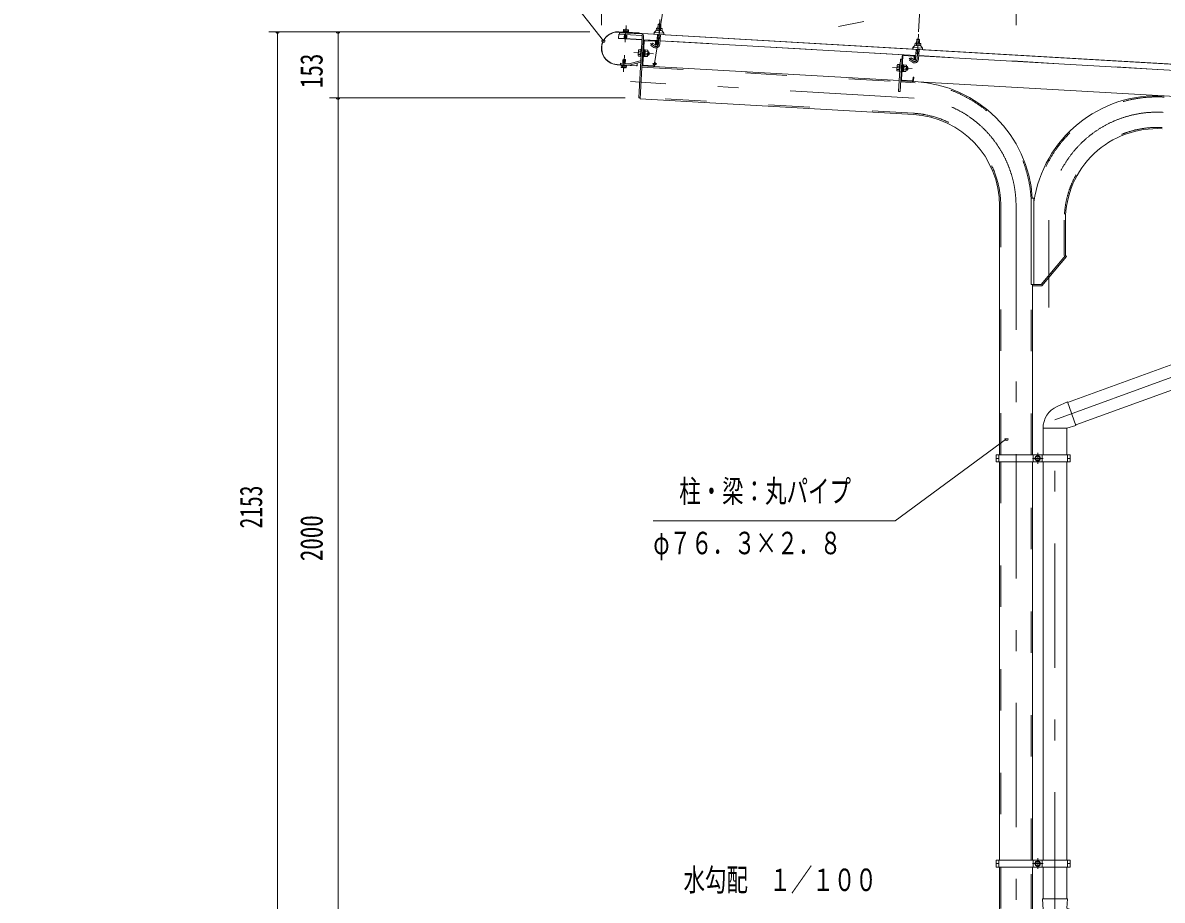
# Model space of a CAD drawing. Units: millimetres, scale not verified. Extents: x -23449 to 23452, y -10500 to 10500.
# Drawn here: x 10740 to 17336, y 949 to 6029 of the extents above; entities that cross this region are included whole.
import ezdxf
from ezdxf.enums import TextEntityAlignment as Align

# ---------------------------------------------------------------- set-up
doc = ezdxf.new("R2010")
doc.units = ezdxf.units.MM
doc.header["$LTSCALE"] = 60
doc.linetypes.add('USER2', pattern=[10, 4, -6])
doc.linetypes.add('USER3', pattern=[24, 12, -5, 2, -5])
for name, color, linetype, lineweight in [('0-6_2-0BOLD', 7, 'Continuous', 18), ('0-7_2-1HIDDEN', 3, 'USER2', 18), ('0-8_2-2CENTER', 3, 'USER3', 18), ('0-9_2-4THIN', 4, 'Continuous', 18), ('0-A_2-5DIM', 3, 'Continuous', 18)]:
    doc.layers.add(name, color=color, linetype=linetype, lineweight=lineweight)
doc.styles.add('ＭＳ ゴシック', font='')
doc.styles.get('ＭＳ ゴシック').set_extended_font_data('MS Gothic')

msp = doc.modelspace()

# ---------------------------------------------------------------- linework, layer by layer
at = {"layer": '0-6_2-0BOLD'}
for p, q in [((18141.54, 5746.35), (14191.82, 5974.09)), ((14321.75, 5956.2), (14194.97, 5963.52)), ((14224.67, 5987.63), (14224.18, 5978.91)), ((14236.89, 5943.13), (14237.9, 5961.04)), ((14238.59, 5978.09), (14239.08, 5986.82)), ((14326.46, 5950.92), (14305.94, 5595.14)), ((14313.63, 5589.44), (14334.45, 5950.46)), ((14395.15, 5971.72), (14451.31, 5968.49)), ((14411.03, 5905.18), (14414.26, 5961.26)), ((14412.87, 5937.09), (14429.72, 5936.12)), ((14415.85, 5983.21), (14416.59, 5995.99)), ((14431.11, 5960.29), (14427.88, 5904.2)), ((14432.8, 5995.06), (14432.06, 5982.27)), ((14331.8, 5904.66), (14323.82, 5905.12)), ((14329.07, 5787.63), (14336.78, 5921.41)), ((14412.18, 5925.07), (14333.24, 5929.62)), ((14338.08, 5874.38), (14334.08, 5874.61)), ((14341, 5925.17), (14399.91, 5921.77)), ((14376.77, 5897.4), (14393.06, 5886.69)), ((14403.67, 5917.55), (14402.69, 5900.58)), ((14429.02, 5924.1), (15909.69, 5838.73)), ((15892.66, 5885.38), (15904.34, 5897.38)), ((15908.55, 5818.83), (15911.78, 5874.92)), ((15913.36, 5896.86), (15914.1, 5909.65)), ((15928.62, 5873.94), (15925.39, 5817.86)), ((15930.31, 5908.71), (15929.57, 5895.93)), ((15948.82, 5882.14), (15948.35, 5874.06)), ((14229.43, 5813.83), (14228.21, 5792.87)), ((14249.66, 5791.89), (14314.82, 5809.04)), ((14304.36, 5845.64), (14316.34, 5844.95)), ((14317.43, 5863.68), (14305.44, 5864.37)), ((14335.73, 5833.69), (14340.72, 5833.41)), ((14336.56, 5848.17), (14341.85, 5852.87)), ((14342.13, 5857.87), (14336.85, 5853.16)), ((14341.31, 5843.51), (14355.79, 5842.67)), ((14356.87, 5861.4), (14342.39, 5862.24)), ((15829.32, 5818.32), (15821.33, 5818.78)), ((15834.29, 5835.06), (15826.58, 5701.28)), ((15897.42, 5835.42), (15838.51, 5838.82)), ((15890.58, 5800.35), (15874.28, 5811.05)), ((15900.2, 5814.23), (15901.18, 5831.2)), ((15927.23, 5849.77), (15910.39, 5850.75)), ((15926.54, 5837.75), (17906.38, 5723.6)), ((14180.45, 5785.61), (14293.26, 5779.11)), ((14293.33, 5780.36), (14180.52, 5786.86)), ((14212.69, 5779.75), (14212.18, 5771.03)), ((14227.1, 5778.91), (14226.59, 5770.19)), ((14316.86, 5801.3), (14251.7, 5784.15)), ((15814.14, 5693.99), (14324.61, 5779.87)), ((14332.83, 5783.4), (14391.73, 5780.01)), ((15813.86, 5758.6), (15801.87, 5759.29)), ((15802.95, 5778.03), (15814.94, 5777.33)), ((15833.14, 5745.6), (15829.15, 5745.83)), ((15834.08, 5761.82), (15839.36, 5766.53)), ((15839.65, 5771.52), (15834.37, 5766.82)), ((15835.49, 5786.28), (15840.48, 5785.99)), ((15838.28, 5747.79), (15852.76, 5746.96)), ((15853.3, 5756.33), (15838.82, 5757.16)), ((15839.9, 5775.89), (15854.38, 5775.06)), ((15860, 5755.32), (15855.01, 5755.61)), ((17810.82, 5578.85), (15822.13, 5693.53)), ((15830.34, 5697.06), (15889.25, 5693.66)), ((14305.95, 5595.14), (14313.93, 5594.68)), ((15895.7, 5498.22), (14313.63, 5589.44)), ((16593.08, 5013.56), (16578.08, 5013.56)), ((16593.08, 5013.56), (16593.08, 4513.56)), ((16394.83, 3526.83), (16394.83, 4971.62)), ((16776.33, 4681.29), (16776.33, 4886.4)), ((16585.58, 4513.56), (16585.58, 3526.83)), ((19043.16, 4504.16), (16835.64, 3700.69)), ((16783.96, 3681.88), (16783.96, 3526.83)), ((16375.58, 3506.83), (16390.83, 3506.83)), ((16390.83, 3486.83), (16390.83, 3526.83)), ((16589.58, 3526.83), (16589.58, 3486.83)), ((16642.46, 3486.83), (16642.46, 3526.83)), ((16787.96, 3526.83), (16787.96, 3486.83)), ((16787.96, 3506.83), (16803.21, 3506.83)), ((16394.83, 1180.9), (16394.83, 3486.83)), ((16585.58, 3486.83), (16585.58, 1180.9)), ((16646.46, 1180.9), (16646.46, 3486.83)), ((16783.96, 3486.83), (16783.96, 1180.9)), ((16390.83, 1160.9), (16375.58, 1160.9)), ((16390.83, 1140.9), (16390.83, 1180.9)), ((16394.83, 259.93), (16394.83, 1140.9)), ((16585.58, 1140.9), (16585.58, 259.93)), ((16589.58, 1180.9), (16589.58, 1140.9)), ((16642.46, 1140.9), (16642.46, 1180.9)), ((16646.46, 957.49), (16646.46, 1140.9)), ((16783.96, 1140.9), (16783.96, 957.49)), ((16787.96, 1180.9), (16787.96, 1140.9)), ((16803.21, 1160.9), (16787.96, 1160.9))]:
    msp.add_line(p, q, dxfattribs=at)
for points in [[(14416.34, 5997.26), (14417.56, 6018.32), (14434.4, 6017.35), (14433.19, 5996.3)], [(14434.4, 6017.35), (14431.75, 6020.32), (14420.52, 6020.96), (14417.56, 6018.32)], [(14325.26, 5930.09), (14189.73, 5937.9), (14191.22, 5963.74)], [(14191.4, 5975.55), (14307.96, 5968.83), (14308.03, 5970.08), (14190.28, 5976.86)], [(14191.68, 5971.72), (14191.89, 5975.33), (18141.61, 5747.59)], [(14194.97, 5963.52), (14195.43, 5971.51), (14322.22, 5964.19)], [(14216.97, 5979.32), (14217.47, 5988.04), (14219.72, 5989.18), (14244.18, 5987.79), (14246.29, 5986.41), (14245.79, 5977.68)], [(14222.93, 5961.91), (14221.91, 5943.98), (14224.27, 5941.34), (14234.25, 5940.78), (14236.89, 5943.13), (14221.91, 5943.98)], [(14450.84, 5960.4), (14451.31, 5968.49), (14441.08, 5981.75), (14406.83, 5983.73), (14395.15, 5971.72), (14394.68, 5963.64)], [(14440.17, 5981.81), (14440.91, 5994.59), (14438.81, 5995.96), (14410.73, 5997.59), (14408.48, 5996.46), (14407.74, 5983.67)], [(14315.81, 5835.58), (14303.82, 5836.27), (14302.25, 5839.38), (14304.07, 5870.83), (14305.98, 5873.74), (14317.96, 5873.05)], [(14322.1, 5875.3), (14318.11, 5875.53), (14315.66, 5833.1), (14319.65, 5832.87)], [(14338.08, 5874.38), (14335.63, 5831.95), (14331.64, 5832.17)], [(14340.72, 5833.41), (14342.97, 5872.34), (14337.97, 5872.63)], [(14342.93, 5871.61), (14357.41, 5870.77), (14358.98, 5867.66), (14357.16, 5836.21), (14355.25, 5833.3), (14340.77, 5834.14)], [(14376.77, 5897.4), (14386.03, 5911.5), (14402.32, 5900.8)], [(14402.69, 5900.58), (14406.68, 5900.35), (14407.66, 5917.32)], [(15904.34, 5897.38), (15938.6, 5895.41), (15948.82, 5882.14), (15892.66, 5885.38), (15892.19, 5877.3)], [(15937.68, 5895.46), (15938.42, 5908.24), (15936.32, 5909.62), (15908.24, 5911.24), (15905.99, 5910.11), (15905.25, 5897.33)], [(15913.85, 5910.92), (15915.07, 5931.98), (15931.92, 5931.01)], [(15915.07, 5931.98), (15918.03, 5934.62), (15929.27, 5933.98), (15931.92, 5931.01), (15930.7, 5909.95)], [(14213.23, 5793.74), (14214.46, 5814.71), (14217.1, 5817.06), (14227.09, 5816.48), (14229.43, 5813.83), (14214.46, 5814.71)], [(14357.49, 5841.95), (14362.48, 5841.67), (14363.63, 5861.63), (14358.64, 5861.92)], [(14362.48, 5841.67), (14366.44, 5845.2), (14367.16, 5857.67), (14363.63, 5861.63)], [(15821.33, 5818.78), (15810.54, 5631.59), (15818.53, 5631.13), (15830.3, 5835.29)], [(15874.28, 5811.05), (15883.55, 5825.16), (15899.84, 5814.46)], [(15905.18, 5830.98), (15904.2, 5814), (15900.2, 5814.24)], [(14247.64, 5783.74), (14199.78, 5786.5), (14200.24, 5794.49), (14248.1, 5791.73)], [(14231.55, 5768.64), (14207.08, 5770.07), (14204.98, 5771.45), (14205.49, 5780.18)], [(14231.55, 5768.64), (14233.8, 5769.76), (14234.31, 5778.49)], [(14297.22, 5782.64), (14297.87, 5793.87), (14296.62, 5793.94), (14295.97, 5782.71)], [(14395.96, 5783.77), (14396.93, 5800.74), (14400.93, 5800.51), (14399.95, 5783.54)], [(15815.48, 5786.7), (15803.49, 5787.39), (15801.58, 5784.48), (15799.77, 5753.04), (15801.33, 5749.92), (15813.32, 5749.24)], [(15817.17, 5746.52), (15813.17, 5746.75), (15815.62, 5789.18), (15819.61, 5788.95)], [(15833.14, 5745.6), (15835.59, 5788.03), (15831.6, 5788.26)], [(15840.48, 5785.99), (15838.23, 5747.06), (15833.24, 5747.35)], [(15852.76, 5746.96), (15854.67, 5749.87), (15856.49, 5781.32), (15854.92, 5784.43), (15840.44, 5785.26)], [(15856.15, 5775.58), (15861.15, 5775.29), (15864.68, 5771.33), (15863.96, 5758.85), (15860, 5755.32), (15861.15, 5775.29)], [(15893.47, 5697.42), (15894.45, 5714.39), (15898.44, 5714.16), (15897.46, 5697.19)], [(16578.08, 5013.56), (16578.08, 4513.56), (16635.58, 4513.56), (16776.33, 4681.29), (16782.46, 4676.15), (16639.31, 4505.56), (16585.58, 4505.56)], [(16788.61, 3829.9), (18996.46, 4633.49), (18992.71, 4688.49), (19137.72, 4688.49), (19133.31, 4624)], [(16646.46, 3526.82), (16646.46, 3681.88), (16783.96, 3681.88), (16836.92, 3697.17), (16787.32, 3833.43), (16728.24, 3807.24)], [(16737.26, 773.17), (16904.3, 712.37), (16951.33, 841.58), (16783.97, 902.49), (16787.71, 957.49), (16642.7, 957.49), (16647.11, 893.01)]]:
    msp.add_lwpolyline(points, dxfattribs=at)
for points in [[(14215.55, 5975.39), (14246.76, 5973.62), (14246.98, 5977.61), (14215.78, 5979.38)], [(14235.5, 5778.42), (14204.3, 5780.25), (14204.53, 5784.24), (14235.73, 5782.41)], [(16375.58, 3486.83), (16803.21, 3486.83), (16803.21, 3526.83), (16375.58, 3526.83)], [(16603.52, 3499.61), (16603.52, 3514.04), (16616.02, 3521.26), (16628.52, 3514.04), (16628.52, 3499.61), (16616.02, 3492.39)], [(16803.21, 1140.9), (16375.58, 1140.9), (16375.58, 1180.9), (16803.21, 1180.9)], [(16628.52, 1168.12), (16628.52, 1153.68), (16616.02, 1146.47), (16603.52, 1153.69), (16603.52, 1168.12), (16616.02, 1175.34)]]:
    msp.add_lwpolyline(points, close=True, dxfattribs=at)
for centre, radius in [((16616.02, 3506.83), 15.62), ((16616.02, 3506.83), 12.25), ((16616.02, 1160.9), 15.62), ((16616.02, 1160.9), 12.25)]:
    msp.add_circle(centre, radius, dxfattribs=at)
for centre, radius, start, end in [((14185.96, 5881.21), 95.75, 87.41484, 266.69975), ((14185.96, 5881.21), 94.5, 86.69902, 266.69975), ((14220.81, 5983.31), 5.79, 48.2068, 86.75304), ((14230.74, 5967.24), 21.27, 66.92171, 106.58215), ((14242.43, 5982.09), 5.79, 86.75304, 125.28447), ((14321.47, 5951.21), 5, 356.69064, 86.69814), ((14321.47, 5951.21), 13, 356.70087, 86.6954), ((14412.2, 5990.3), 7.19, 52.31572, 112.31572), ((14423.22, 5969.96), 26.87, 69.11201, 104.28793), ((14436.51, 5988.9), 7.19, 61.08423, 121.08423), ((14340.77, 5921.18), 8, 86.69814, 176.69814), ((14340.77, 5921.18), 4, 86.69814, 176.69814), ((14405.41, 5905.5), 22.5, 236.69998, 356.69998), ((14399.68, 5917.78), 4, 356.69788, 86.69302), ((14399.68, 5917.78), 8, 356.69826, 86.70035), ((14405.41, 5905.5), 5.62, 236.69998, 356.69998), ((15909.71, 5903.96), 7.19, 52.31572, 112.31572), ((15920.73, 5883.61), 26.87, 69.11201, 104.28793), ((15934.02, 5902.56), 7.19, 61.08423, 121.08423), ((14309.53, 5840.64), 7.19, 135.97307, 176.69989), ((14329.26, 5853.6), 26.15, 155.67448, 197.7253), ((14311.15, 5868.74), 7.19, 176.69989, 217.42671), ((14313.55, 5813.87), 5, 284.73851, 356.69064), ((14331.96, 5853.44), 26.15, 335.67448, 17.7253), ((14350.08, 5838.3), 7.19, 356.69989, 37.42671), ((14351.7, 5866.4), 7.19, 315.97307, 356.69989), ((15838.28, 5834.83), 8, 86.69814, 176.69814), ((15838.28, 5834.83), 4, 86.69814, 176.69814), ((15902.93, 5819.16), 22.5, 236.69998, 356.69998), ((15897.19, 5831.44), 4, 356.69788, 86.69302), ((15897.19, 5831.44), 8, 356.69826, 86.70035), ((15902.93, 5819.16), 5.62, 236.69998, 356.69998), ((14208.85, 5775.76), 5.79, 266.64542, 305.19165), ((14220.56, 5790.59), 21.27, 246.8172, 286.47765), ((14230.46, 5774.5), 5.79, 228.11237, 266.6438), ((14248.39, 5796.72), 13, 266.70358, 284.74593), ((14248.39, 5796.72), 5, 266.69814, 284.74536), ((14293.48, 5782.85), 3.75, 266.70522, 356.70522), ((14293.48, 5782.85), 2.5, 266.70522, 356.70522), ((14313.55, 5813.87), 13, 284.74731, 289.32663), ((14333.06, 5787.4), 8, 176.69814, 266.68929), ((14333.06, 5787.4), 4, 176.69814, 266.68929), ((14391.96, 5784), 8, 266.69814, 356.69711), ((14391.96, 5784), 4, 266.69814, 356.69814), ((15807.04, 5754.29), 7.19, 135.97307, 176.69989), ((15826.78, 5767.25), 26.15, 155.67448, 197.7253), ((15808.66, 5782.4), 7.19, 176.69989, 217.42671), ((15829.47, 5767.1), 26.15, 335.67448, 17.7253), ((15847.59, 5751.95), 7.19, 356.69989, 37.42671), ((15849.21, 5780.06), 7.19, 315.97307, 356.69989), ((15830.57, 5701.05), 8, 176.69814, 266.68929), ((15830.57, 5701.05), 4, 176.69814, 266.68929), ((15889.48, 5697.65), 8, 266.69814, 356.69711), ((15889.48, 5697.65), 4, 266.69814, 356.69814), ((15865.21, 4969.47), 720.38, 3.5088, 86.69994), ((17305.96, 4886.4), 720.38, 86.69997, 171.72679), ((15865.21, 4969.47), 529.62, 359.99998, 86.69994), ((17305.96, 4886.4), 529.62, 86.69994, 179.99998), ((16783.96, 3681.53), 137.5, 113.90575, 179.99998)]:
    msp.add_arc(centre, radius, start, end, dxfattribs=at)
at = {"layer": '0-7_2-1HIDDEN'}
for p, q in [((14325.33, 5931.33), (14189.8, 5939.15)), ((14412.25, 5926.32), (14333.32, 5930.87)), ((15909.76, 5839.97), (14429.1, 5925.34)), ((17906.45, 5724.85), (15926.61, 5838.99)), ((14324.21, 5772.88), (15813.74, 5687)), ((15821.72, 5686.54), (15906.27, 5681.66)), ((15896.1, 5505.2), (14314.04, 5596.43)), ((16401.83, 4969.47), (16401.83, 3526.83)), ((16769.33, 4886.4), (16769.33, 4681.29)), ((16578.58, 3526.83), (16578.58, 4513.56)), ((16401.83, 3486.83), (16401.83, 1180.9)), ((16578.58, 1180.9), (16578.58, 3486.83)), ((16401.83, 1140.9), (16401.83, 259.93)), ((16578.58, 259.93), (16578.58, 1140.9))]:
    msp.add_line(p, q, dxfattribs=at)
for centre, radius, start, end in [((15865.21, 4969.47), 713.38, 2.14949, 86.69992), ((17305.96, 4886.4), 713.38, 86.69991, 177.85577), ((15865.21, 4969.47), 536.62, 0, 86.69994), ((17305.96, 4886.4), 536.62, 86.69994, 180)]:
    msp.add_arc(centre, radius, start, end, dxfattribs=at)
at = {"layer": '0-8_2-2CENTER'}
for p, q in [((14233.37, 6013.44), (14227.84, 5916.1)), ((14419.45, 5904.69), (14427.76, 6048.73)), ((14230.04, 5955.18), (14232.56, 5998.96)), ((15925.27, 5962.38), (15916.97, 5818.35)), ((14397.7, 5893.75), (14373.15, 5909.87)), ((14223.55, 5841.72), (14217.85, 5744.39)), ((14218.69, 5758.4), (14221.72, 5810.85)), ((14278.2, 5856.55), (14391.76, 5849.99)), ((15895.21, 5807.41), (15870.66, 5823.53)), ((15889.27, 5763.65), (15775.71, 5770.2)), ((15901.19, 5593.43), (14257.95, 5688.19)), ((16490.21, 4971.62), (16490.21, -718.2)), ((16680.96, 4380.56), (16680.96, 4886.4)), ((16715.21, 854.36), (16715.21, 3730.02)), ((16584.76, 3506.83), (16647.27, 3506.83)), ((16616.02, 3538.08), (16616.02, 3475.58)), ((16616.02, 1129.65), (16616.02, 1192.15)), ((16584.77, 1160.9), (16647.27, 1160.9))]:
    msp.add_line(p, q, dxfattribs=at)
msp.add_lwpolyline([(16715.21, 3730.02), (19065.21, 4585.36), (19065.21, 4925.94)], dxfattribs=at)
for centre, radius, start, end in [((14405.41, 5905.5), 14.06, 236.69998, 356.69759), ((15902.93, 5819.16), 14.06, 236.69998, 356.69759), ((15865.21, 4969.47), 625, 359.99998, 86.69994), ((17305.96, 4886.4), 625, 86.69997, 179.99998)]:
    msp.add_arc(centre, radius, start, end, dxfattribs=at)
at = {"layer": '0-9_2-4THIN'}
for p, q in [((14419.17, 6019.75), (14417.86, 5997.18)), ((14431.67, 5996.38), (14432.97, 6018.96)), ((14224.92, 5961.8), (14223.79, 5941.87)), ((14234.78, 5941.25), (14235.9, 5961.16)), ((14414.39, 5937), (14415.79, 5961.17)), ((14429.59, 5960.37), (14428.2, 5936.21)), ((15911.9, 5850.66), (15913.3, 5874.83)), ((15916.68, 5933.41), (15915.37, 5910.83)), ((15927.1, 5874.03), (15925.71, 5849.86)), ((15929.18, 5910.04), (15930.48, 5932.61)), ((14215.23, 5793.62), (14216.57, 5816.59)), ((14227.55, 5815.95), (14226.21, 5792.99)), ((14357.64, 5844.45), (14365.12, 5844.02)), ((14365.99, 5858.99), (14358.5, 5859.42)), ((15855.15, 5758.11), (15862.64, 5757.68)), ((15863.5, 5772.65), (15856.01, 5773.08))]:
    msp.add_line(p, q, dxfattribs=at)
at = {"layer": '0-A_2-5DIM'}
for p, q in [((14090.21, 6014.93), (14090.21, 7289.93)), ((16490.2, 6014.93), (16490.2, 6939.93)), ((15926.09, 5976.48), (15952.97, 6442.77)), ((15462.5, 6006.45), (15609.39, 6036.87)), ((12165.2, 5977.43), (14022.12, 5977.43)), ((12225.2, 5977.43), (12205.2, 5977.43)), ((12215.2, -950.06), (12215.2, 5977.43)), ((12575.2, 5977.43), (12555.2, 5977.43)), ((12565.19, 5977.43), (12565.19, -530.06)), ((14111.15, 5924.67), (14091.15, 5924.67)), ((14407.97, 5793.73), (14387.97, 5793.73)), ((14226.59, 5594.93), (12515.2, 5594.93)), ((12575.2, 5594.93), (12555.2, 5594.93)), ((16435.19, 3620.34), (15790.21, 3144.93)), ((16445.19, 3620.34), (16425.19, 3620.34)), ((15790.21, 3144.93), (14390.21, 3144.93))]:
    msp.add_line(p, q, dxfattribs=at)
for points in [[(16890.21, 7944.93), (14740.21, 7944.93), (14397.97, 5793.73)], [(14101.15, 5924.67), (13340.21, 6894.93), (10740.21, 6894.93)]]:
    msp.add_lwpolyline(points, dxfattribs=at)
for centre in [(12215.2, 5977.43), (12565.2, 5977.43), (14101.15, 5924.67), (14397.97, 5793.73), (12565.2, 5594.93), (16435.19, 3620.34)]:
    msp.add_arc(centre, 10, 180, 0, dxfattribs=at)

# ---------------------------------------------------------------- texts
at = {"layer": '0-A_2-5DIM', "color": 7, "style": 'ＭＳ ゴシック'}
for s, width, p in [('153', 0.75, (12515.2, 5651.04)), ('2153', 0.7, (12165.2, 3101.35)), ('2000', 0.75, (12515.2, 2911.9))]:
    msp.add_text(s, height=130.2, rotation=90, dxfattribs=dict(at, width=width)).set_placement(p, align=Align.BOTTOM_LEFT)
at = {"layer": '0-A_2-5DIM', "color": 7, "style": 'ＭＳ ゴシック', "width": 0.7}
for s, p in [('柱・梁：丸パイプ', (14540.21, 3212.7)), ('φ７６．３×２．８', (14390.21, 2912.69)), ('水勾配\u3000１／１００', (14565.2, 962.7))]:
    msp.add_text(s, height=130.2, dxfattribs=at).set_placement(p, align=Align.BOTTOM_LEFT)

doc.saveas('drawing.dxf')
